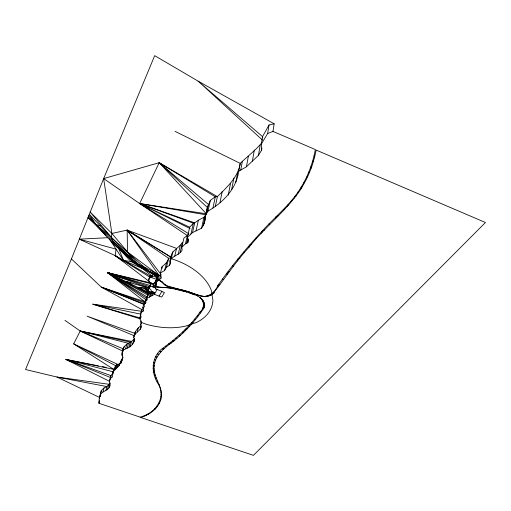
<?xml version="1.0" encoding="UTF-8"?>
<svg xmlns="http://www.w3.org/2000/svg" width="511" height="511" viewBox="0 0 511 511"><rect width="100%" height="100%" fill="white"/><g stroke="black" fill="none" stroke-linecap="round" stroke-linejoin="round"><path stroke-width="0.77" d="M141.106 417.378L140.308 417.187L140.857 417.525C148.299 414.728 156.008 410.429 159.483 402.904C165.864 391.273 155.159 380.829 154.035 369.523C153.204 356.902 163.75 348.202 173.063 341.648C185.033 332.029 195.7 320.672 204.042 307.763C205.594 303.738 203.046 299.312 199.52 297.313C204.668 300.755 204.802 308.184 199.98 312.087C189.83 326.497 176.563 338.339 162.319 348.566C150.7 357.304 150.924 374.046 159.01 385.07C166.126 399.155 154.028 413.942 140.308 417.187L98.93 403.281L99.236 398.899L101.28 390.762L104.065 387.919L106.914 386.565L108.913 384.272L109.954 383.953M110.517 378.958L110.97 375.623L113.34 372.57M158.602 280.303C162 280.961 163.437 284.486 166.433 285.821C172.431 288.638 179.31 288.779 185.544 290.938C194.161 292.931 203.602 299.804 212.289 294.413C224.661 279.012 235.501 261.804 249.081 247.164C265.241 226.629 286.748 210.704 301.088 188.744L301.094 187.301C308.133 175.739 312.975 162.875 315.338 149.551L272.963 131.416L267.636 133.556L261.274 144.14L261.562 150.234L258.464 155.344L246.436 166.778L238.758 171.204C236.267 188.936 223.052 202.535 208.041 211.094L205.684 215.144L204.266 223.614L201.551 228.232L192.513 232.582L187.384 237.315L188.342 239.793L187.735 242.808L185.436 243.862L181.788 247.235L182.159 250.141C179.367 255.366 172.181 255.596 169.901 261.127L170.342 263.804L169.441 265.381L166.497 267.227L164.587 270.581L160.473 272.9L161.31 278.086L157.81 280.922L156.366 281.478L155.957 286.249L157.26 286.99L161.91 287.38L157.554 287.041M122.844 357.183L119.018 365.767L113.027 371.708L112.452 376.977L110.165 378.594L109.392 381.679L109.852 384.24L109.546 387.217C107.163 390.896 102.2 391.151 100.079 395.092M157.26 286.99L155.842 286.051M179.961 290.095L186.86 291.966L170.974 288.089L162.472 287.374L165.475 287.457M122.985 349.99C123.381 344.139 130.663 343.232 133.876 339.285L132.598 344.197L130.152 346.688L123.208 350.163C121.842 351.964 121.522 354.596 122.563 356.627L122.218 359.916L121.164 362.951L120.238 363.685M132.598 344.197L133.914 341.948L134.31 339.783L133.773 337.394L134.502 334.814L140.142 329.397L141.336 327.366L140.736 324.479L141.381 323.374L139.701 318.276L141.228 317.133L140.436 315.019L141.087 312.304L143.01 311.269L143.265 308.299L142.812 307.552L143.744 303.949L101.35 287.156L71.412 258.936L103.656 178.582L154.686 55.654L198.076 81.115L274.158 123.809L272.963 131.416M217.667 287.623L217.858 285.579C231.266 266.352 246.257 248.263 262.207 231.1C275.167 216.517 291.053 204.304 301.094 187.301L302.231 186.687C309.161 175.497 313.556 162.932 316.2 150.093L485.45 222.515L253.437 455.346L140.857 417.525M159.106 296.093L161.917 291.276L155.58 288.919L155.887 285.898M175.624 289.143L178.831 289.839M287.271 206.591L287.425 205.288L288.753 204.796M237.628 260.917L237.909 258.981L239.908 258.049M294.515 197.968L294.706 196.652L296.029 196.128M206.489 213.106L207.351 207.434L210.347 200.35L215.297 196.799L217.379 196.646C227.012 187.135 237.947 177.458 240.24 163.379C247.356 156.436 255.583 150.317 261.862 142.697M157.331 278.482L157.535 276.86L138.647 264.679L114.292 244.782L111.264 237.34L111.883 233.457L103.656 178.582L159.208 162.696L217.379 196.646L215.335 206.495M267.636 133.556L269.029 124.991L274.158 123.809M261.562 150.234L261.926 148.037M258.464 155.344L260.15 145.354M261.274 144.14L262.539 136.629L269.029 124.991M226.999 274.637L227.382 272.44L229.292 271.545M252.402 161.106L254.337 150.062M246.436 166.778L248.327 156.353M240.726 170.074L242.393 161.144M235.75 182.548L237.634 172.622M238.758 171.204L240.24 163.379L175.043 131.378M231.7 189.332L233.878 178.058M228.257 195.087L230.461 183.832M180.3 289.545L167.321 285.949L164.778 284.461L161.642 281.504L158.64 280.149M219.998 202.382L222.189 191.587M212.946 208.003L215.297 196.799L159.208 162.696L139.663 203.55L187.345 235.584L185.436 243.862M249.081 247.164L249.496 245.203L251.572 244.226M208.041 211.094L210.347 200.35M205.684 215.144L207.351 207.434L159.208 162.696L206.38 213.822L203.927 217.309L201.551 228.232M204.266 223.614L205.729 216.83M206.367 213.968L208.431 204.426L159.208 162.696M203.206 225.415L205.524 214.709L139.663 203.55L103.656 178.582M185.947 291.685L194.953 294.828L189.064 292.662M196.013 230.895L198.389 220.228L203.927 217.309M99.236 398.899L101.28 390.762M172.022 288.319L174.11 288.836M192.513 232.582L194.717 222.841L198.389 220.228M190.922 234.044L193.401 223.173L194.717 222.841L139.663 203.55L188.783 233.776M186.585 243.338L187.767 238.19M187.735 242.808L188.444 239.71M187.384 237.315L189.709 227.229L193.401 223.173L139.663 203.55L206.38 213.822M180.159 252.287L182.516 242.259L180.357 245.171L172.935 251.866L171.562 254.293L169.901 261.127M181.788 247.235L183.96 237.96L187.345 235.584L188.304 234.377M178.173 254.414L180.357 245.171M174.73 256.037L176.563 248.397L127.162 230.091L111.883 233.457L90.172 212.046L111.264 237.34L142.652 265.848L149.416 271.628L157.56 277.064L157.203 278.489M172.935 251.866L171.274 258.707A55.667 34.92 13.9 0 1 211.343 290.535L212.908 300.244A55.68 34.92 13.9 0 1 196.55 322.441L185.646 326.095A55.667 34.92 13.9 0 1 146.172 324.23L141.01 322.262L141.381 320.819M169.441 265.381L170.489 261.057M166.497 267.227L168.681 258.323L170.693 257.672M164.587 270.581L166.535 262.68L168.681 258.323L127.162 230.091L127.533 251.993L132.605 259.741L112.573 240.968L88.231 217.003M148.771 279.971L150.036 276.144L151.492 275.614L156.871 277.518L156.966 278.942L157.829 279.223L157.324 280.188L155.325 280.424L155.9 280.922L154.846 282.794L153.364 283.599L149.959 282.928C148.094 281.044 148.867 278.176 150.036 276.144M149.238 278.176L149.512 277.071M159.573 279.428L160.869 274.228L127.162 230.091L171.147 257.263M153.926 283.049L153.37 285.259L156.098 286.856L155.58 288.919M155.753 287.188L156.072 285.917M157.81 280.922L159.151 275.576L160.869 274.228M160.473 272.9L161.993 266.831L166.535 262.68M153.983 287.342L154.22 286.416L153.038 285.975L152.802 286.901M152.042 295.645L152.565 293.57L154.737 292.777L154.348 294.33L149.397 297.147L147.168 297.6L147.257 299.868L145.731 300.506L145.967 302.736L144.013 304.371L144.447 306.862L142.812 307.552M149.57 277.939L151.026 277.416L156.417 279.313L157.273 278.936L157.829 279.223L156.966 278.942L156.736 278.041L157.324 280.188L156.315 279.498L156.871 277.518M156.366 281.478L156.82 279.945L157.65 279.926L156.417 279.313M157.056 278.744L157.535 276.86L159.151 275.576L127.162 230.091L170.693 257.039M156.302 282.04L156.66 280.622M156.085 283.963L156.596 281.931M150.515 296.514L151.262 293.576L144.338 288.479L148.675 290.082M140.736 324.479L141.298 322.307M140.142 329.397L141.1 325.66C136.942 328.26 134.329 332.54 133.773 337.394M149.397 297.147L150.202 293.997L152.565 293.57L144.338 288.479L148.497 290.197M137.223 331.946L138.27 327.89M154.558 293.493L147.762 290.912L149.091 286.588L151.256 283.043L107.566 272.65L144.702 301.694L144.013 304.371M145.731 300.506L146.708 296.725L147.845 295.812M143.01 311.269L143.342 309.985M144.99 303.553L145.986 299.689L107.566 272.65L150.771 283.611M151.85 277.601L152.31 275.806M147.168 297.6L148.145 293.819L138.117 287.476L107.566 272.65L149.857 285.47M147.762 290.912L150.489 286.039L151.256 283.043M134.502 334.814L135.345 331.569M140.436 315.019L141.796 309.557L143.329 308.427M139.701 318.276L140.538 315.057M150.291 277.518L150.758 275.723M134.31 339.783L134.68 338.333M133.914 341.948L134.674 339.01M151.026 277.416L151.492 275.614M130.152 346.688L131.531 341.412L80.214 331.019L64.98 320.371M128.964 347.014L130.248 342.121L80.214 331.019L73.667 343.871L113.672 369.332L112.759 373.126M125.617 348.643L126.76 344.325M127.188 348.202L128.478 343.309L80.214 331.019L123.202 351.281M121.963 354.315L122.359 352.839M119.018 365.767L121.018 360.766M123.208 350.163L124.199 346.458M122.078 355.477L122.455 354.078M121.164 362.951L122.116 359.374M122.218 359.916L122.966 357.125M116.355 368.22L117.421 364.241L73.667 343.871L115.684 365.716L117.421 364.241L118.277 364.375L119.663 363.378M117.498 367.281L118.277 364.375M122.193 351.919L123.049 348.738L80.214 331.019M109.546 387.217L110.101 385.16M114.541 369.945L115.684 365.716L113.672 369.332L65.919 359.45L109.801 381.468M115.211 369.159L116.355 364.924M109.392 381.679L110.97 375.623L65.919 359.45L98.419 365.857M107.521 389.395L108.913 384.272L56.945 377.035L25.55 369.523L71.412 258.936M109.852 384.24L110.184 383.033M112.484 374.531L113.653 370.245M105.828 390.519L106.914 386.565L56.945 377.035L99.715 397.532M102.973 391.867L104.065 387.919M99.013 402.074L99.396 400.694M98.93 403.281L99.306 401.933M261.632 233.086L262.207 231.1L264.347 230.078M189.096 291.998L179.565 289.392M174.296 288.249L174.027 288.191M177.291 288.868L176.576 288.721M202.95 296.489C209.829 296.45 215.099 292.222 217.858 285.579L219.89 284.423M207.249 296.169L207.389 295.78L207.69 296.188M275.327 218.676L276.081 216.67L278.284 215.591M166.177 287.508L171.511 288.313M166.733 286.026L166.433 285.821M200.759 296.003L203.033 296.246M205.147 296.425L205.633 296.444M165.443 285.266L165.142 285.061M167.659 286.416L167.442 286.332M198.613 295.377L200.849 295.799M301.088 188.744L302.231 186.687M148.299 288.913L150.937 284.199M148.037 289.916L150.675 285.202M157.126 289.494L154.348 294.33L161.757 297.07L164.427 292.528L161.763 291.538M164.267 284.423L164.018 284.18M145.986 299.689L144.702 301.694L101.35 287.156L141.796 309.557L141.406 311.269L92.785 304.16L140.525 318.941M168.681 286.799L168.464 286.716M162.191 282.244L161.885 282.002M155.9 280.922L157.094 279.638L156.315 279.498L157.644 279.785L157.273 278.936M194.423 294.623L197.259 295.671L200.804 298.105M203.812 296.476L204.298 296.495M311.908 165.947L310.892 166.624L311.161 168.234M162.958 283.062L162.837 282.909M160.646 281.171L160.531 281.107M163.514 283.714L163.392 283.554M156.82 279.945L156.257 280.29L156.634 280.43M307.692 176.659L306.517 177.279L306.523 178.767M166.088 285.643L166.414 285.508M201.59 296.188L202.113 296.335M169.505 287.08L169.978 287.182M164.836 284.857L165.162 284.742M199.418 295.633L199.942 295.78M201.43 311.684L199.98 312.087L200.472 312.994M154.827 282.123L156.973 281.567L155.497 281.069M204.042 302.48L203.065 301.905L203.602 301.771M158.097 287.137L158.487 287.195M156.168 377.948L155.459 378.108L156.315 378.568M156.398 284.64L153.37 285.259L151.786 283.599M182.804 290.81L183.717 291.046M161.323 392.537L160.959 392.595L161.412 393.151M159.489 384.994L159.01 385.07L159.579 385.588M193.132 322.32L191.682 322.556L191.893 323.719M172.795 288.574L173.312 288.683M187.115 328.841L185.646 329.039L186.343 329.716M176.749 289.367L177.113 289.335M178.237 289.699L178.601 289.667L177.885 289.628M161.629 281.797L162.006 281.765M175.273 289.066L175.637 289.041M154.782 362.427L153.517 362.516L154.641 363.315M174.123 340.773L172.456 340.856L173.063 341.648M150.924 276.323L115.205 255.621L79.25 239.161L107.744 237.717M197.086 294.815L198.722 295.173M185.544 290.938L186.291 291.136M155.082 374.965L154.239 374.978L155.159 375.342M182.561 290.12L183.302 290.318M161.898 287.31L162.875 287.361M188.514 291.8L197.827 295.09M155.325 280.424L156.634 280.565M194.212 293.729L194.953 294.01M183.832 332.163L182.484 332.137L182.944 333.031M157.439 406.392L157.267 405.926L157.733 405.932M163.993 348.604L162.319 348.566L163.162 349.652M157.695 381.225L157.069 381.212L157.797 381.621M191.293 292.714L192.04 292.969M204.464 304.211L203.634 304.179L204.464 304.754M151.275 291.347L154.737 292.777L151.569 291.149L150.598 289.488L148.535 287.91L138.117 287.476L150.202 293.997L148.145 293.819L107.566 272.65L149.091 286.588M159.483 402.904L159.1 402.885L159.336 403.281M203.793 308.139L203.078 307.418L204.042 307.488M160.722 399.659L160.339 399.628L160.569 400.068M154.15 368.795L153.032 368.699L154.035 369.523M198.409 315.779L197.316 315.677L197.597 316.89M160.71 388.916L160.313 388.877L160.761 389.286M202.299 299.714L201.775 299.657L202.618 300.059M154.271 365.742L153.057 365.582L154.175 366.336M148.254 289.111L138.117 287.476L151.262 293.576M191.235 293.41L192.289 293.819M154.341 372.002L153.428 371.836L154.424 372.404M102.289 366.617L106.16 367.383M132.298 285.553L125.84 281.523L131.103 282.583M202.509 300.768L203.174 300.909M141.157 314.233L92.785 304.16L140.269 318.059M161.412 396.293L160.965 396.191L161.272 396.657M180.37 335.401L179.227 335.139L179.489 336.257M155.344 408.838L154.871 408.73L155.005 409.177M152.45 411.4L151.939 411.272L152.137 411.706M203.065 301.905L203.915 302.122M113.04 371.759L65.919 359.45L110.523 377.527M79.25 239.161L116.048 249.125L115.205 255.621L149.991 282.085M202.343 300.519L203.052 300.717M125.84 281.523L148.535 287.91L143.597 285.943M88.773 215.655C101.951 232.863 117.313 248.129 133.876 262.054C142.505 266.174 151.109 270.166 159.151 275.576L123.451 260.399L109.367 238.95M105.758 234.939L88.001 217.443L95.857 224.514L100.367 225.907M157.126 357.029L155.746 356.595L156.551 357.757M143.732 416.312L143.099 416.107L143.489 416.452M203.442 303.049L204.323 303.349M213.949 293.001L212.978 292.669L213.809 293.225M158.94 354.289L157.509 353.784L158.525 354.813M203.078 307.418L204.042 307.763M144.67 302.825L101.35 287.156L143.502 304.243M203.448 306.383L204.323 306.702M146.382 298.13L107.566 272.65L124.575 278.859M204.464 305.604L203.634 305.297L204.464 305.878M150.489 286.039L155.798 288.057M146.932 297.951L146.708 296.725L107.566 272.65L148.535 287.91M161.093 351.651L159.7 351.102L160.678 352.175M134.514 335.861L87.119 316.181L134.827 333.351L135.038 334.762M200.874 298.577L201.615 298.89M213.368 293.678L212.404 293.263L213.081 293.831M199.807 297.543L200.299 297.766M146.453 415.073L145.948 414.843L146.184 415.226M189.709 227.229L139.663 203.55L190.118 228.589M180.089 290.005L180.555 290.235M184.586 330.08L185.499 330.54M154.411 359.514L155.497 360.057M158.563 276.31L149.416 271.628L133.876 262.054L112.573 240.968M165.34 346.196L166.388 346.733M153.23 370.271L154.188 370.762M171.67 342.728L170.693 342.217L171.14 343.162M212.576 294.253L211.746 293.819L212.289 294.413M210.015 295.53L209.325 295.166L209.587 295.626M175.886 338.046L176.844 338.55M148.522 414.012L148.062 413.769L148.279 414.146M107.566 272.65L147.724 294.962M194.55 319.164L195.406 319.637M188.712 325.846L189.549 326.318M202.528 308.401L203.378 308.88M213.464 292.024L214.32 292.516M222.496 279.051L223.358 279.543M157.56 277.064L130.822 261.364L118.648 248.314L123.451 260.399L133.85 261.926L145.514 269.738L133.876 262.054L118.648 248.314L126.53 254.785M232.518 265.752L233.367 266.25M243.568 252.134L244.399 252.626M255.711 238.19L256.503 238.675M150.234 277.384L115.205 255.621L120.379 259.192M268.99 223.927L269.731 224.393M211.733 294.796L211.011 294.323L211.299 294.892M283.477 209.338L284.148 209.785M148.509 413.54L148.918 413.814M308.842 172.028L309.538 172.501M298.015 192.059L298.654 192.5M150.636 412.696L150.221 412.409L150.4 412.831M121.675 260.086L122.972 260.974M144.619 415.513L145.041 415.807M291.174 201.059L291.717 201.449M143.553 268.786L133.85 261.926L152.144 276.042M160.965 394.396L161.412 394.728M312.668 161.067L313.313 161.553M111.883 233.457L127.533 251.993L159.151 275.576M303.93 182.376L304.479 182.785M157.267 405.926L157.631 406.2M208.871 295.882L208.386 295.505L208.443 295.978M169.754 344.229L168.937 343.571L169.237 344.663M132.605 259.741L89.316 214.301L95.857 224.514L111.264 237.34M262.558 140.167L198.076 81.115L262.539 136.629L262.737 137.989M210.2 294.777L210.685 295.23M154.571 282.775L155.938 284.173M95.857 224.514L102.475 231.381M103.573 232.524L105.777 234.817M127.533 251.993L138.647 264.679M111.411 241.23L114.292 244.782M206.355 295.997L206.457 296.335M314.15 155.376L314.489 157.062M148.145 293.819L148.414 295.352M161.993 266.831L162.083 268.364M100.322 394.984L100.341 396.491M197.259 295.671L197.572 295.888L197.259 295.671"/></g></svg>
